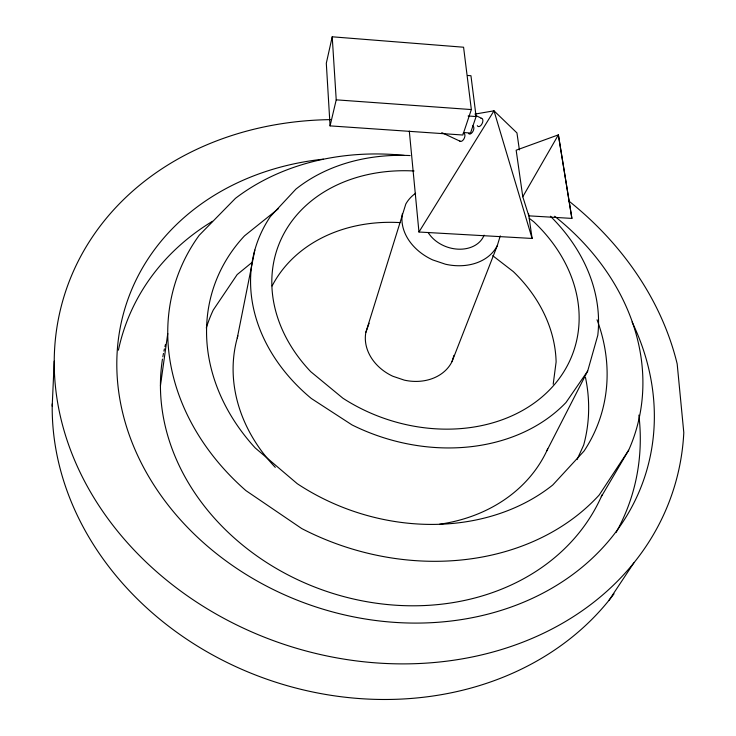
<?xml version="1.0" encoding="UTF-8"?>
<svg xmlns="http://www.w3.org/2000/svg" width="736" height="736" viewBox="0 0 736 736"><rect width="100%" height="100%" fill="white"/><g stroke="black" fill="none" stroke-linecap="round" stroke-linejoin="round"><path stroke-width="1.1" d="M52.201 406.171L54.225 361.146M553.196 384.229L556.112 361.965A150.438 123.188 19.3 0 0 513.286 271.575L492.688 255.668M160.439 385.765L167.762 333.5M237.277 337.944L254.822 250.074M332.212 36.8L326.306 63.241L330.078 125.884L462.843 135.019L471.344 109.563L463.579 47.224L332.212 36.8L336.223 99.838L330.078 125.884M546.784 450.901L587.678 371.054L597.788 335.331A177.486 142.048 19.2 0 0 550.418 216.237M415.619 193.255A50.398 38.934 19.1 0 0 405.812 204.019L365.829 332.46A45.798 37.453 19.3 0 0 392.831 376.252L404.34 380.144A45.798 37.453 19.3 0 0 452.033 361.588L497.297 245.603L500.259 235.879M452.033 361.588L453.965 355.35M467.544 75.468L470.948 75.725L476.109 116.546L470.516 133.023L463.652 132.554M365.829 332.46L369.095 323.242M577.088 459.549L583.657 445.114A197.644 164.68 19.4 0 0 585.497 377.485M522.781 196.751L558.376 134.863L516.157 150.208L522.781 196.751L528.807 215.841L571.89 218.408L558.376 134.863L571.89 218.408M601.284 496.726L628.645 450.257A241.942 198.472 19.3 0 0 554.659 216.264M528.522 213.486L532.1 238.455L418.959 232.015L493.994 110.823L516.948 132.922L519.386 149.942M628.645 450.257L599.214 494.988A241.942 198.472 19.3 0 1 301.714 528.549L245.898 490.599A241.942 198.472 19.3 0 1 199.18 235.318L235.474 198.315A241.942 198.472 19.3 0 1 404.349 155.406M609.068 600.217L633.843 562.902M587.678 371.054L565.993 402.509A177.486 142.048 19.2 0 1 351.974 424.893L311.328 398.489A177.486 142.048 19.2 0 1 270.397 216.531L295.89 189.134A177.486 142.048 19.2 0 1 410.136 155.563M252.43 262.099L237.176 274.565L213.247 310.04A197.644 164.68 19.4 0 0 206.282 327.98M278.208 208.849L244.508 235.86A203.992 167.146 19.3 0 0 255.226 447.957L297.252 483.69A203.992 167.146 19.3 0 0 552.791 484.969L584.034 451.067A203.992 167.146 19.3 0 0 597.043 319.783M474.932 114.089L493.994 110.823L532.1 238.455M336.223 99.838L471.344 109.563M468.114 115.984L476.109 116.546M441.756 132.618L460.368 141.367M475.622 115.442L481.712 118.386M529.239 218.316L533.766 221.766A156.786 125.433 19.3 0 1 545.505 393.843A156.786 125.433 19.3 0 1 342.921 398.231L310.767 371.708A156.786 125.433 19.3 0 1 283.001 235.364A156.786 125.433 19.3 0 1 414.064 170.991M409.308 131.072L418.959 232.015M614.026 593.823A307.538 261.418 18.1 0 1 270.876 680.588A307.538 261.418 18.1 0 1 52.228 403.843M330.372 119.628A319.672 266.57 18.1 0 0 54.942 380.981A319.672 266.57 18.1 0 0 373.042 662.658A319.672 266.57 18.1 0 0 683.799 432.602L677.175 363.897A319.672 266.57 18.1 0 0 569.103 201.222M632.095 322.028A273.222 227.59 19 0 1 478.023 616.492A273.222 227.59 19 0 1 128.202 431.912A273.222 227.59 19 0 1 323.417 159.151M118.413 350.161A267.177 225.078 19 0 1 212.474 221.297M638.876 415.095A267.177 225.078 19 0 1 616.106 532.45M602.195 494.656A231.463 194.304 19.4 0 1 333.942 593.759A231.463 194.304 19.4 0 1 162.472 359.076M162.849 356.794A231.463 194.304 19.4 0 1 163.475 353.39M163.926 351.127A231.463 194.304 19.4 0 1 164.413 348.882M164.928 346.656A231.463 194.304 19.4 0 1 165.471 344.439M547.722 448.85A165.168 137.512 19.4 0 1 439.585 524.234M275.292 467.351A165.168 137.512 19.4 0 1 237.894 335.791M272.108 285.964A150.438 123.188 19.3 0 1 400.053 222.603M497.297 245.603A50.398 38.934 19.1 0 1 445.446 264.215L432.75 259.937A50.398 38.934 19.1 0 1 402.399 213.596M484.086 235.17A31.151 24.049 19.3 0 1 458.004 249.164A31.151 24.049 19.3 0 1 428.094 232.42M481.04 118.349A4.453 2.42 -64.3 0 1 482.08 123.694A4.453 2.42 -64.3 0 1 477.305 125.654M472.705 125.884A4.425 2.401 -64.5 0 1 473.046 131.183A4.425 2.401 -64.5 0 1 468.712 133.685M463.156 133.234A4.398 2.383 -64.7 0 1 464.37 138.046A4.398 2.383 -64.7 0 1 459.834 141.045"/></g></svg>
